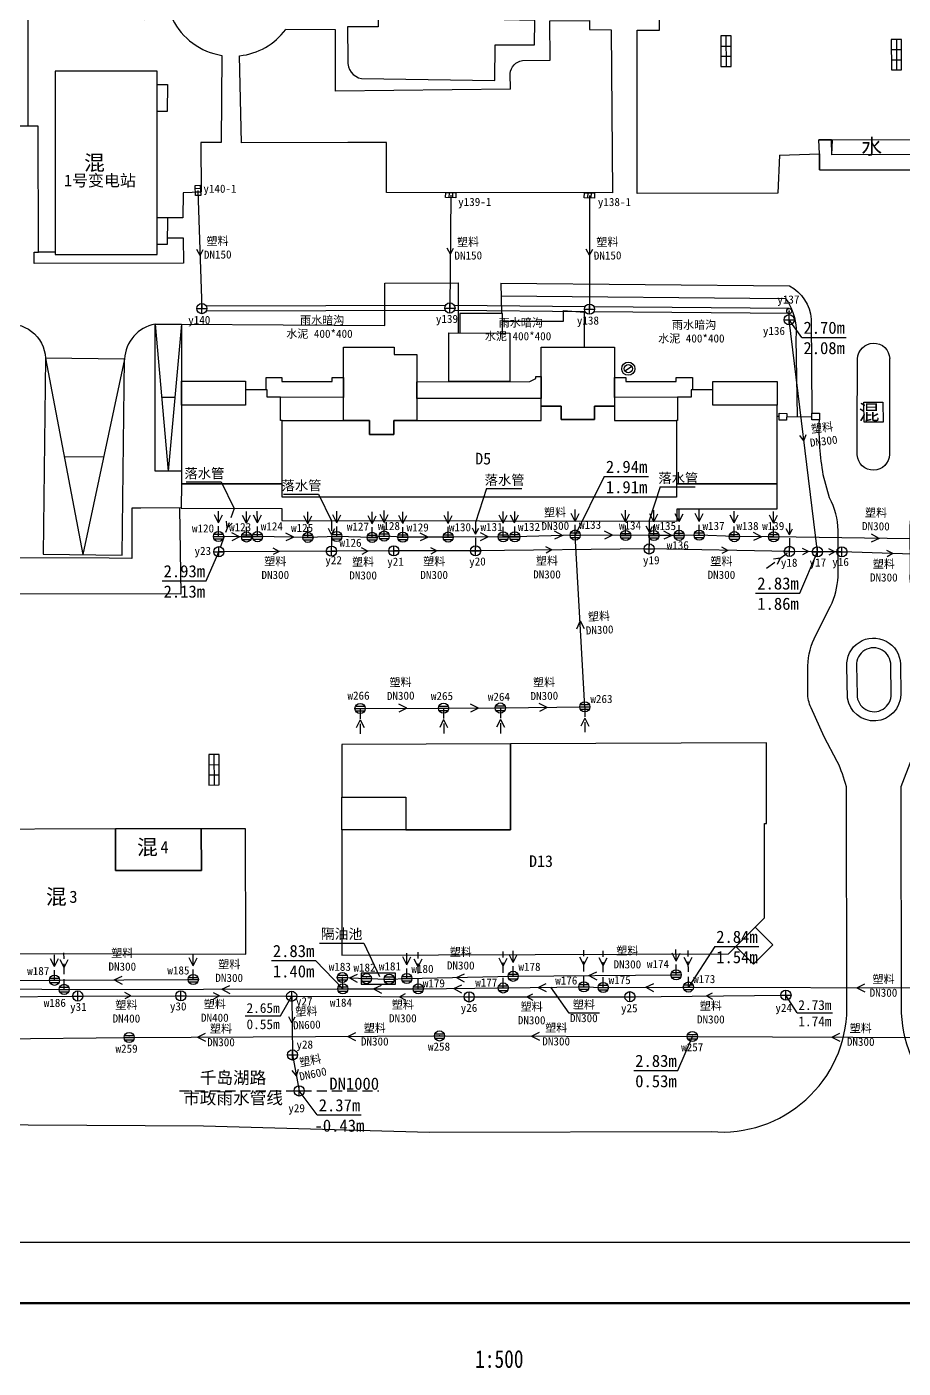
# Model space of a CAD drawing. Extents: x 32091 to 32397, y 71199 to 71502.
# Drawn here: x 32199.2 to 32285.4, y 71199.3 to 71331.3 of the extents above; entities that cross this region are included whole.
import ezdxf
from ezdxf.enums import TextEntityAlignment as Align

# ---------------------------------------------------------------- set-up
doc = ezdxf.new("R2010")
doc.units = 0
doc.header["$LTSCALE"] = 0.5
doc.header["$PDSIZE"] = 0.2
doc.linetypes.add('X5', pattern=[3, 2, -1])
doc.layers.get('0').update_dxf_attribs({"linetype": 'CONTINUOUS'})
for name, color, linetype in [('DX', 251, 'CONTINUOUS'), ('TK', 7, 'CONTINUOUS'), ('WS', 1, 'CONTINUOUS'), ('WSZDH', 246, 'CONTINUOUS'), ('WSZJ', 6, 'CONTINUOUS'), ('YS', 5, 'CONTINUOUS'), ('YSZDH', 160, 'CONTINUOUS'), ('YSZJ', 180, 'CONTINUOUS')]:
    doc.layers.add(name, color=color, linetype=linetype)
doc.styles.add('宋体', font='')
doc.styles.get('宋体').set_extended_font_data('SimSun')

# ---------------------------------------------------------------- blocks, each defined once
blk = doc.blocks.new('234011')
at = {"linetype": 'Continuous'}
for p, q in [((-3, 1), (3, 1)), ((-1, 0), (-1, 2)), ((1, 0), (1, 2))]:
    blk.add_line(p, q, dxfattribs=at)
at = {"linetype": 'Continuous', "flags": 128}
blk.add_lwpolyline([(-3, 0), (3, 0), (3, 2), (-3, 2)], close=True, dxfattribs=at)
blk = doc.blocks.new('234021')
for p, q in [((-0.67, -0.44), (0.66, 0.43)), ((0.8, 0), (0.8, 0))]:
    blk.add_line(p, q)
for radius in [1.3, 0.8]:
    blk.add_circle((0, 0), radius)
blk = doc.blocks.new('544211')
for p, q in [((-1, 0), (1, 0)), ((-0.9, 0.43), (0.9, 0.43)), ((-0.88, -0.47), (0.88, -0.47))]:
    blk.add_line(p, q)
blk.add_circle((0, 0), 1)
blk = doc.blocks.new('544101')
for p, q in [((-1, 0), (1, 0)), ((0, -1), (0, 1))]:
    blk.add_line(p, q)
blk.add_circle((0, 0), 1)
blk = doc.blocks.new('544221')
for p, q in [((-1, 0.5), (1, 0.5)), ((-1, -0.5), (-1, 0.5)), ((-0.33, 0.5), (-0.33, -0.5)), ((0.33, 0.5), (0.33, -0.5)), ((1, 0.5), (1, -0.5)), ((1, -0.5), (-1, -0.5))]:
    blk.add_line(p, q)
blk = doc.blocks.new('新块')
at = {"layer": 'WS', "linetype": 'Continuous'}
for q in [(28733.01, 66304.67, 2.88), (28733, 66303.77, 2.88)]:
    blk.add_line((28732.11, 66304.24, 2.88), q, dxfattribs=at)
blk = doc.blocks.new('新块1')
at = {"layer": 'YS', "linetype": 'Continuous'}
for q in [(31357.87, 73630.72), (31358.74, 73630.74)]:
    blk.add_line((31358.33, 73629.91, 2.48), q, dxfattribs=at)

msp = doc.modelspace()

# ---------------------------------------------------------------- linework, layer by layer
at = {"layer": 'DX'}
for p, q in [((32211.81, 71302.09), (32213.11, 71287.61)), ((32214.4, 71302.09), (32213.11, 71287.61)), ((32201.02, 71298.73), (32204.7, 71279.4)), ((32208.81, 71298.64), (32204.7, 71279.4)), ((32213.75, 71294.85), (32212.46, 71294.85)), ((32202.86, 71289.06), (32206.75, 71289.02))]:
    msp.add_line(p, q, dxfattribs=at)
at = {"layer": 'DX', "flags": 128}
for points in [[(32273.26, 71318.7), (32273.08, 71314.96), (32259.24, 71314.95), (32259.23, 71331.01), (32259.23, 71331.01), (32261.43, 71331.01), (32261.48, 71338.76), (32261.48, 71338.76), (32261.5, 71348.7), (32271.05, 71348.71, 0.80016), (32282.05, 71348.7), (32291.55, 71348.7), (32291.6, 71338.93), (32291.67, 71331.24), (32294.88, 71331.09), (32294.88, 71314), (32291.87, 71313.95), (32291.86, 71318.95)], [(32246.77, 71325.2), (32246.75, 71326.75, -0.358616), (32247.95, 71328.01), (32250.67, 71328.06), (32250.64, 71331.93), (32254.54, 71331.96), (32254.55, 71331.08), (32256.69, 71331.03), (32256.69, 71331.03), (32256.81, 71314.99), (32234.59, 71315.03)], [(32195.79, 71309.36), (32196.85, 71309.36), (32196.77, 71302, -0.470955), (32201.02, 71298.73)], [(32245.82, 71306.11), (32274.22, 71305.85, -0.256162), (32276.37, 71302.57)], [(32245.85, 71304.86), (32273.85, 71304.62, -0.182759), (32274.85, 71300.66), (32274.98, 71292.98)], [(32211.81, 71302.09), (32211.81, 71302.09, 0.347486), (32208.81, 71298.64)], [(32284.08, 71298.7), (32284.06, 71291.46), (32284.06, 71289.26, -0.97231), (32280.9, 71289.22), (32280.9, 71291.43), (32280.93, 71298.66, -0.97231), (32284.09, 71298.7)], [(32141.73, 71225.12), (32144.33, 71224.08), (32147.42, 71223.64), (32159.08, 71223.52), (32216.58, 71223.19), (32238.81, 71222.58), (32266.53, 71222.63), (32266.53, 71222.63, 0.435911), (32279.88, 71234.71), (32279.83, 71256.55, 0.047267), (32278.93, 71259.04), (32277.64, 71261.48), (32276.35, 71264.34, -0.105031), (32276.02, 71265.81), (32276.04, 71268.46, -0.120783), (32276.83, 71271.47), (32278.26, 71274.32, 0.100707), (32279.01, 71277.22), (32279.02, 71281.78, 0.118294), (32278.17, 71284.98), (32277.55, 71287.26, -0.050529), (32277.17, 71292.65)], [(32297.98, 71222.53, -0.41271), (32285.26, 71234.27), (32285.22, 71256.57), (32286.27, 71259.3), (32288.4, 71263.39, 0.130421), (32289.06, 71266.12), (32289.06, 71268.39, 0.074858), (32288.78, 71269.92), (32286.48, 71275.47, -0.133159), (32286.12, 71277.59), (32286.11, 71282.19, -0.097585), (32286.72, 71285.07), (32287.47, 71287.37, 0.08604), (32287.77, 71289.28), (32287.72, 71292.22)], [(32279.94, 71265.29), (32279.87, 71268.39, -1.019064), (32285.14, 71268.62), (32285.17, 71265.62, -0.923977), (32279.94, 71265.29, 1.989773)], [(32280.87, 71265.62, 1.017435), (32284.23, 71265.69), (32284.2, 71268.5, 1.027704), (32280.81, 71268.48), (32280.87, 71265.62, -1.834218)]]:
    msp.add_lwpolyline(points, format="xyb", dxfattribs=at)
msp.add_lwpolyline([(32245.23, 71326.07), (32245.27, 71329.57), (32249.14, 71329.58), (32249.18, 71331.96), (32246.16, 71332.01), (32246.22, 71337.98), (32249.15, 71338.02), (32249.19, 71340.33), (32245.27, 71340.39), (32245.3, 71343.67), (32232.65, 71343.7, 0.361981), (32230.77, 71342.14), (32230.74, 71338.59), (32233.77, 71338.53), (32233.76, 71331.35), (32230.75, 71331.34), (32230.78, 71328.03, 0.376095), (32232.12, 71326.24)], format="xyb", close=True, dxfattribs=at)
for points in [[(32201.97, 71309.16), (32200.35, 71309.16), (32200.32, 71321.56), (32199.32, 71321.56), (32199.34, 71336.9)], [(32246.77, 71325.2), (32229.57, 71325.01), (32229.57, 71331.04), (32224.66, 71331.07)], [(32234.59, 71315.03), (32234.57, 71319.97), (32230.76, 71319.95), (32220.3, 71319.91), (32220.3, 71319.91), (32220.12, 71328.49)], [(32212.01, 71325.65), (32213.02, 71325.65), (32213, 71323.02), (32212.01, 71323.02)], [(32199.32, 71321.56), (32198.33, 71321.56)], [(32287.92, 71320.24), (32286.72, 71320.25), (32286.76, 71318.78), (32278.39, 71318.74), (32278.37, 71320.22), (32277.13, 71320.23)], [(32277.18, 71317.26), (32277.19, 71318.84), (32277.13, 71320.23), (32278.37, 71320.22), (32287.92, 71320.24), (32287.92, 71318.92), (32291.86, 71318.95)], [(32286.76, 71318.78), (32278.39, 71318.74), (32278.46, 71320.22)], [(32273.26, 71318.7), (32277.19, 71318.84), (32277.18, 71317.26), (32287.97, 71317.22), (32287.92, 71318.92), (32291.86, 71318.95)], [(32287.97, 71317.22), (32277.18, 71317.26)], [(32213.01, 71310.59), (32214.58, 71310.58), (32214.6, 71308.07), (32199.91, 71308.04), (32199.91, 71309.16), (32200.35, 71309.16)], [(32214.39, 71284), (32210.41, 71283.97), (32209.54, 71283.97), (32209.54, 71282.71), (32209.53, 71280.05), (32209.53, 71279.03), (32207.29, 71279.04), (32187.79, 71279.1), (32187.4, 71279.1), (32187.4, 71281.5), (32187.46, 71308.54)], [(32214.4, 71302.09), (32234.41, 71301.96), (32234.43, 71306.13)], [(32234.43, 71306.13), (32241.62, 71306.16), (32241.62, 71301.23)], [(32245.82, 71306.11), (32245.89, 71303.14)], [(32246, 71301.18), (32246, 71303.14), (32241.79, 71303.14), (32241.79, 71301.23)], [(32246, 71302.37), (32251.99, 71302.37), (32251.98, 71303.41), (32254.02, 71303.26), (32254.02, 71299.81)], [(32276.37, 71302.57), (32276.44, 71293.33)], [(32222.73, 71295.61), (32222.73, 71296.83), (32224.27, 71296.83), (32224.27, 71296.43), (32229.23, 71296.43), (32229.23, 71296.83), (32230.35, 71296.83), (32230.35, 71294.87), (32224.15, 71294.91)], [(32237.55, 71296.41), (32248.69, 71296.43), (32249.28, 71296.72), (32249.28, 71296.93), (32249.8, 71296.93), (32249.8, 71294.78), (32237.55, 71294.78), (32237.55, 71296.41)], [(32214.23, 71283.99), (32214.33, 71275.52), (32187.35, 71275.53), (32187.4, 71278.85), (32187.4, 71279.1)]]:
    msp.add_lwpolyline(points, dxfattribs=at)
at = {"layer": 'DX', "elevation": -8.72, "flags": 128}
msp.add_lwpolyline([(32210.75, 71333.12), (32210.76, 71332.07), (32213.52, 71332.09, 0.242466), (32218.38, 71328.53), (32218.32, 71319.94), (32218.32, 71319.94), (32216.32, 71319.96), (32216.34, 71315.07), (32214.58, 71315), (32214.54, 71312.54), (32213.02, 71312.55)], format="xyb", dxfattribs=at)
at = {"layer": 'DX'}
msp.add_lwpolyline([(32212.01, 71326.99), (32201.97, 71326.99), (32201.97, 71308.95), (32212.01, 71308.95)], close=True, dxfattribs=at)
at = {"layer": 'DX', "flags": 128}
for points, elevation in [([(32212.01, 71312.56), (32213.02, 71312.56), (32213, 71309.93), (32212.01, 71309.93)], 1), ([(32273.2, 71292.98), (32273, 71292.98)], 3.17), ([(32273.94, 71292.97), (32276.44, 71293)], 3.17), ([(32268.94, 71240.84), (32270.69, 71239.09), (32272.59, 71241), (32270.84, 71242.74)], 5.97)]:
    msp.add_lwpolyline(points, dxfattribs=dict(at, elevation=elevation))
for points in [[(32214.4, 71287.61), (32211.81, 71287.61), (32211.81, 71302.09), (32214.4, 71302.09)], [(32230.35, 71292.61), (32230.35, 71299.81), (32235.33, 71299.81), (32235.33, 71299.11), (32237.55, 71299.11), (32237.55, 71292.61), (32235.3, 71292.61), (32235.3, 71291.21), (32232.9, 71291.21), (32232.9, 71292.61)], [(32249.8, 71294.01), (32249.8, 71299.81), (32257, 71299.81), (32257, 71294.01), (32255.05, 71294.01), (32255.05, 71292.71), (32251.75, 71292.71), (32251.75, 71294.01), (32249.8, 71294.01)], [(32200.8, 71279.44), (32208.59, 71279.36), (32208.81, 71298.64), (32201.02, 71298.73)], [(32257, 71296.83), (32258.12, 71296.83), (32258.12, 71296.43), (32263.08, 71296.43), (32263.08, 71296.83), (32264.67, 71296.83), (32264.67, 71295.61), (32264.55, 71295.61), (32264.55, 71294.91), (32257, 71294.87)], [(32266.7, 71295.61), (32266.7, 71296.44), (32273, 71296.44), (32273, 71294.11), (32266.7, 71294.11)], [(32214.4, 71294.11), (32214.4, 71286.36), (32224.3, 71286.36), (32224.3, 71292.61), (32224.15, 71292.61), (32224.15, 71294.91), (32222.85, 71294.91), (32222.85, 71295.61), (32220.7, 71295.61), (32220.7, 71294.11)], [(32263.1, 71286.36), (32273, 71286.36), (32273, 71294.11), (32266.7, 71294.11), (32266.7, 71295.61), (32264.55, 71295.61), (32264.55, 71294.91), (32263.2, 71294.91), (32263.2, 71292.61), (32263.1, 71292.61), (32263.1, 71286.36)], [(32281.54, 71294.39), (32283.4, 71294.41), (32283.44, 71292.44), (32281.57, 71292.43)], [(32224.3, 71292.61), (32232.9, 71292.61), (32232.9, 71291.21), (32235.3, 71291.21), (32235.3, 71292.61), (32249.8, 71292.61), (32249.8, 71294.01), (32251.75, 71294.01), (32251.75, 71292.71), (32255.05, 71292.71), (32255.05, 71294.01), (32257, 71294.01), (32257, 71292.61), (32263.1, 71292.61), (32263.1, 71285.06), (32224.3, 71285.06)], [(32214.4, 71286.36), (32214.39, 71283.96), (32224.27, 71283.93), (32224.27, 71282.75), (32263.17, 71282.7), (32263.17, 71283.92), (32273, 71283.92), (32273, 71286.36), (32263.1, 71286.36), (32263.1, 71285.06), (32224.3, 71285.06), (32224.3, 71286.36), (32214.4, 71286.36)], [(32230.2, 71252.33), (32230.2, 71239.98), (32230.2, 71239.98), (32230.2, 71239.98), (32230.2, 71239.98), (32230.2, 71239.98), (32268.24, 71240.13), (32271.78, 71243.67), (32271.78, 71252.93), (32271.95, 71252.93), (32271.95, 71260.87), (32271.95, 71260.87), (32271.95, 71260.87), (32246.78, 71260.8), (32246.78, 71252.33)], [(32230.2, 71260.73), (32230.2, 71255.53), (32236.48, 71255.53), (32236.48, 71252.33), (32246.78, 71252.33), (32246.78, 71260.8)], [(32230.2, 71255.53), (32236.48, 71255.53), (32236.48, 71252.33), (32230.2, 71252.33)], [(32191.98, 71252.34), (32191.96, 71248.13), (32183.7, 71248.17), (32183.68, 71241.62), (32195.57, 71241.65), (32195.57, 71240.15), (32220.75, 71240.08), (32220.75, 71240.08), (32220.75, 71240.08), (32220.75, 71240.08), (32220.75, 71240.08), (32220.71, 71252.43), (32216.36, 71252.41), (32216.38, 71248.33), (32207.93, 71248.31), (32207.91, 71252.41)]]:
    msp.add_lwpolyline(points, close=True, dxfattribs=at)
for points, elevation in [([(32240.72, 71296.43), (32240.72, 71301.24), (32246.72, 71301.18), (32246.72, 71296.43)], 5.2), ([(32214.4, 71296.47), (32220.7, 71296.47), (32220.7, 71294.11), (32214.4, 71294.11)], 4.85), ([(32273.21, 71293.32), (32273.95, 71293.3), (32273.94, 71292.63), (32273.2, 71292.64)], 3.17), ([(32276.44, 71293.33), (32277.18, 71293.32), (32277.17, 71292.65), (32276.43, 71292.66)], 2.59), ([(32207.91, 71252.41), (32207.93, 71248.31), (32216.38, 71248.33), (32216.36, 71252.41)], 3.43)]:
    msp.add_lwpolyline(points, close=True, dxfattribs=dict(at, elevation=elevation))
at = {"layer": 'DX'}
msp.add_arc((32219.41, 71335.03, 2.98), 6.58, 276.2596, 322.9511, dxfattribs=at)
at = {"layer": 'TK', "linetype": 'Continuous', "const_width": 0.25, "flags": 128}
msp.add_lwpolyline([(32094.18, 71205.74), (32397.18, 71205.74), (32397.18, 71489.74), (32094.18, 71489.74)], close=True, dxfattribs=at)
at = {"layer": 'TK', "linetype": 'Continuous', "flags": 128}
msp.add_lwpolyline([(32100.18, 71211.74), (32391.18, 71211.74), (32391.18, 71483.74), (32100.18, 71483.74)], close=True, dxfattribs=at)
at = {"layer": 'WS', "linetype": 'X5'}
for p, q in [((32218.06, 71281.19, 2.95), (32218.05, 71283.92, 2.94)), ((32220.8, 71281.14, 2.95), (32220.8, 71283.87, 2.95)), ((32221.88, 71281.17, 2.95), (32221.87, 71283.9, 2.95)), ((32226.85, 71281.1, 2.96), (32226.85, 71283.84, 2.96)), ((32229.7, 71281.18, 2.96), (32229.7, 71283.92, 2.96)), ((32233.17, 71281.1, 2.96), (32233.16, 71283.84, 2.96)), ((32234.35, 71281.23, 2.96), (32234.35, 71283.96, 2.96)), ((32236.19, 71281.12, 2.96), (32236.18, 71283.86, 2.96)), ((32240.64, 71281.13, 2.96), (32240.64, 71283.87, 2.96)), ((32246.07, 71281.15, 2.95), (32246.06, 71283.89, 2.95)), ((32247.2, 71281.16, 2.95), (32247.19, 71283.9, 2.94)), ((32253.14, 71281.33, 2.94), (32253.13, 71284.06, 2.94)), ((32258.11, 71281.28, 2.96), (32258.11, 71284.02, 2.96)), ((32260.89, 71281.28, 2.94), (32260.88, 71284.01, 2.93)), ((32263.38, 71281.3, 2.94), (32263.37, 71284.03, 2.94)), ((32265.35, 71281.32, 2.95), (32265.34, 71284.05, 2.95)), ((32268.8, 71281.17, 2.94), (32268.8, 71283.91, 2.93)), ((32272.67, 71281.16, 2.93), (32272.66, 71283.9, 2.92)), ((32231.98, 71264.26, 2.91), (32231.98, 71261.53, 2.9)), ((32240.2, 71264.29, 2.91), (32240.21, 71261.56, 2.9)), ((32245.78, 71264.31, 2.91), (32245.79, 71261.57, 2.9)), ((32254.1, 71264.43, 2.9), (32254.1, 71261.7, 2.9)), ((32201.91, 71237.52, 2.86), (32201.9, 71240.25, 2.86)), ((32202.86, 71236.62, 2.83), (32202.85, 71240.21, 2.82)), ((32215.57, 71237.59, 2.84), (32215.57, 71240.33, 2.84)), ((32236.58, 71237.69, 2.85), (32236.57, 71240.42, 2.85)), ((32237.71, 71236.67, 2.83), (32237.7, 71240.27, 2.82)), ((32246.07, 71236.76, 2.84), (32246.06, 71240.36, 2.83)), ((32247.05, 71237.91, 2.87), (32247.04, 71240.65, 2.87)), ((32253.99, 71236.88, 2.84), (32253.99, 71240.48, 2.83)), ((32255.91, 71236.81, 2.83), (32255.9, 71240.41, 2.82)), ((32263.07, 71238.06, 2.86), (32263.06, 71240.79, 2.85)), ((32264.28, 71236.85, 2.84), (32264.27, 71240.45, 2.83))]:
    msp.add_line(p, q, dxfattribs=at)
at = {"layer": 'WS', "linetype": 'Continuous'}
for p, q in [((32220.8, 71281.14, 2.95), (32218.06, 71281.19, 2.95)), ((32221.88, 71281.17, 2.95), (32220.8, 71281.14, 2.95)), ((32226.85, 71281.1, 2.96), (32221.88, 71281.17, 2.95)), ((32229.7, 71281.18, 2.96), (32226.85, 71281.1, 2.96)), ((32233.17, 71281.1, 2.96), (32229.7, 71281.18, 2.96)), ((32234.35, 71281.23, 2.96), (32233.17, 71281.1, 2.96)), ((32236.19, 71281.12, 2.96), (32234.35, 71281.23, 2.96)), ((32240.64, 71281.13, 2.96), (32236.19, 71281.12, 2.96)), ((32246.07, 71281.15, 2.95), (32240.64, 71281.13, 2.96)), ((32247.2, 71281.16, 2.95), (32246.07, 71281.15, 2.95)), ((32253.14, 71281.33, 2.94), (32247.2, 71281.16, 2.95)), ((32260.89, 71281.28, 2.94), (32253.14, 71281.33, 2.94)), ((32254.1, 71264.43, 2.9), (32253.14, 71281.33, 2.94)), ((32263.38, 71281.3, 2.94), (32260.89, 71281.28, 2.94)), ((32265.35, 71281.32, 2.95), (32263.38, 71281.3, 2.94)), ((32268.8, 71281.17, 2.94), (32265.35, 71281.32, 2.95)), ((32272.67, 71281.16, 2.93), (32268.8, 71281.17, 2.94)), ((32295.75, 71280.79, 2.76), (32272.67, 71281.16, 2.93)), ((32231.98, 71264.26, 2.91), (32240.2, 71264.29, 2.91)), ((32240.2, 71264.29, 2.91), (32245.78, 71264.31, 2.91)), ((32245.78, 71264.31, 2.91), (32254.1, 71264.43, 2.9)), ((32201.91, 71237.52, 2.86), (32215.57, 71237.59, 2.84)), ((32230.28, 71236.67, 2.83), (32230.24, 71237.79, 2.85)), ((32230.24, 71237.79, 2.85), (32232.6, 71237.68, 2.85)), ((32232.6, 71237.68, 2.85), (32234.84, 71237.63, 2.84)), ((32234.84, 71237.63, 2.84), (32236.58, 71237.69, 2.85)), ((32236.58, 71237.69, 2.85), (32247.05, 71237.91, 2.87)), ((32247.05, 71237.91, 2.87), (32263.07, 71238.06, 2.86)), ((32187.22, 71237.46, 2.86), (32201.91, 71237.52, 2.86)), ((32193.14, 71236.76, 2.85), (32202.86, 71236.62, 2.83)), ((32202.86, 71236.62, 2.83), (32230.28, 71236.67, 2.83)), ((32230.28, 71236.67, 2.83), (32237.71, 71236.67, 2.83)), ((32237.71, 71236.67, 2.83), (32246.07, 71236.76, 2.84)), ((32246.07, 71236.76, 2.84), (32253.99, 71236.88, 2.84)), ((32253.99, 71236.88, 2.84), (32255.91, 71236.81, 2.83)), ((32255.91, 71236.81, 2.83), (32264.28, 71236.85, 2.84)), ((32264.28, 71236.85, 2.84), (32297.45, 71236.73, 2.85)), ((32180.29, 71231.62, 2.85), (32209.26, 71231.88, 2.83)), ((32209.26, 71231.88, 2.83), (32239.79, 71232.04, 2.82)), ((32239.79, 71232.04, 2.82), (32264.67, 71231.98, 2.83)), ((32264.67, 71231.98, 2.83), (32293.46, 71231.85, 2.84))]:
    msp.add_line(p, q, dxfattribs=at)
at = {"layer": 'WSZDH', "linetype": 'Continuous'}
for p in [(32218.06, 71281.19), (32220.8, 71281.14), (32221.88, 71281.17), (32226.85, 71281.1), (32229.7, 71281.18), (32233.17, 71281.1), (32234.35, 71281.23), (32236.19, 71281.12), (32240.64, 71281.13), (32246.07, 71281.15), (32247.2, 71281.16), (32253.14, 71281.33), (32258.11, 71281.28), (32260.89, 71281.28), (32263.38, 71281.3), (32265.35, 71281.32), (32268.8, 71281.17), (32272.67, 71281.16), (32215.57, 71237.59), (32230.24, 71237.79), (32232.6, 71237.68), (32234.84, 71237.63), (32236.58, 71237.69), (32247.05, 71237.91), (32263.07, 71238.06), (32201.91, 71237.52), (32202.86, 71236.62), (32230.28, 71236.67), (32237.71, 71236.67), (32246.07, 71236.76), (32253.99, 71236.88), (32255.91, 71236.81), (32264.28, 71236.85), (32209.26, 71231.88), (32239.79, 71232.04), (32264.67, 71231.98)]:
    msp.add_point(p, dxfattribs=at)
at = {"layer": 'WSZJ', "linetype": 'Continuous'}
for p, q in [((32256.01, 71287.1), (32253.14, 71281.33, 2.94)), ((32256.01, 71287.1), (32260.35, 71287.1)), ((32228, 71241.16), (32232.36, 71241.16)), ((32232.36, 71241.16), (32233.9, 71237.9)), ((32266.87, 71240.85), (32264.28, 71236.85, 2.84)), ((32266.87, 71240.85), (32271.21, 71240.85)), ((32223.25, 71239.45, -2.84), (32227.59, 71239.45, -2.84)), ((32227.59, 71239.45, -2.84), (32230.28, 71236.67, 2.83)), ((32252.54, 71234.29, 0.03), (32250.76, 71236.83, 2.84)), ((32255.52, 71234.29, 0.03), (32252.54, 71234.29, 0.03)), ((32263.24, 71228.64), (32264.67, 71231.98, 2.83)), ((32258.9, 71228.64), (32263.24, 71228.64))]:
    msp.add_line(p, q, dxfattribs=at)
at = {"layer": 'WSZJ', "linetype": 'Continuous', "flags": 128}
msp.add_lwpolyline([(32232.08, 71238.21), (32232.08, 71237.14), (32235.48, 71237.14), (32235.48, 71238.21)], close=True, dxfattribs=at)
at = {"layer": 'YS', "linetype": 'Continuous'}
for p, q in [((32240.39, 71303.91, 2.61), (32216.85, 71303.85, 0.05)), ((32254.12, 71303.8, 2.96), (32241.26, 71303.91, 2.67)), ((32274.21, 71303.62), (32255, 71303.78, 2.9)), ((32240.39, 71303.41, 2.61), (32216.84, 71303.35, 0.05)), ((32254.12, 71303.3, 2.96), (32241.25, 71303.41, 2.67)), ((32274.21, 71303.12), (32254.98, 71303.28, 2.9)), ((32276.97, 71279.67, 2.83), (32274.2, 71302.52)), ((32243.35, 71279.78, 2.94), (32235.3, 71279.77, 2.94)), ((32260.43, 71279.96, 2.92), (32243.35, 71279.78, 2.94)), ((32274.22, 71279.72, 2.87), (32260.43, 71279.96, 2.92)), ((32229.16, 71279.74, 2.94), (32218.08, 71279.69, 2.92)), ((32235.3, 71279.77, 2.94), (32229.16, 71279.74, 2.94)), ((32276.97, 71279.67, 2.83), (32274.22, 71279.72, 2.87)), ((32279.39, 71279.68, 2.69), (32276.97, 71279.67, 2.83)), ((32288.59, 71279.36, 2.82), (32279.39, 71279.68, 2.69)), ((32191.73, 71235.84, 2.83), (32204.2, 71235.97, 2.82)), ((32204.2, 71235.97, 2.82), (32214.35, 71235.98, 2.82)), ((32214.35, 71235.98, 2.82), (32225.25, 71235.94, 2.82)), ((32225.25, 71235.94, 2.82), (32225.33, 71230.17, 2.67)), ((32225.25, 71235.94, 2.82), (32242.71, 71235.88, 2.82)), ((32242.71, 71235.88, 2.82), (32258.53, 71235.9, 2.82)), ((32258.53, 71235.9, 2.82), (32273.88, 71236.05, 2.73)), ((32225.33, 71230.17, 2.67), (32225.99, 71226.63, 2.42))]:
    msp.add_line(p, q, dxfattribs=at)
at = {"layer": 'YS', "linetype": 'X5'}
for p, q in [((32219.59, 71283.95, 2.78), (32218.08, 71279.69, 2.92)), ((32229.16, 71282.74, 2.85), (32229.16, 71279.74, 2.94)), ((32243.35, 71282.57, 2.85), (32243.35, 71279.78, 2.94)), ((32260.43, 71282.75, 2.84), (32260.43, 71279.96, 2.92)), ((32274.22, 71282.51, 2.79), (32274.22, 71279.72, 2.87)), ((32271.98, 71278.06, 2.79), (32274.22, 71279.72, 2.87)), ((32214.21, 71226.63, 2.42), (32233.83, 71226.63, 2.42))]:
    msp.add_line(p, q, dxfattribs=at)
at = {"layer": 'YS', "linetype": 'Continuous', "flags": 128}
for points, elevation in [([(32216.03, 71315.24), (32216.41, 71303.61)], 2.65), ([(32240.9, 71314.77), (32240.82, 71303.67)], 2.66), ([(32254.54, 71314.75), (32254.56, 71303.55)], 2.66)]:
    msp.add_lwpolyline(points, dxfattribs=dict(at, elevation=elevation))
msp.add_lwpolyline([(32274.2, 71302.52), (32274.21, 71303.37)], dxfattribs=at)
at = {"layer": 'YS', "linetype": 'Continuous'}
msp.add_circle((32274.21, 71303.37), 0.25, dxfattribs=at)
at = {"layer": 'YSZDH', "linetype": 'Continuous'}
for p in [(32216.41, 71303.61), (32240.82, 71303.67), (32254.56, 71303.55), (32274.2, 71302.51), (32274.21, 71303.37), (32243.35, 71279.78), (32260.43, 71279.96), (32218.08, 71279.69), (32229.16, 71279.74), (32235.3, 71279.76), (32274.22, 71279.72), (32276.97, 71279.67), (32279.39, 71279.68), (32204.2, 71235.97), (32214.35, 71235.98), (32225.25, 71235.94), (32242.71, 71235.88), (32258.53, 71235.9), (32273.88, 71236.05), (32225.33, 71230.17), (32225.99, 71226.63)]:
    msp.add_point(p, dxfattribs=at)
at = {"layer": 'YSZJ', "linetype": 'Continuous'}
for p, q in [((32275.45, 71300.77), (32274.2, 71302.52, 2.97)), ((32275.45, 71300.77), (32279.79, 71300.77)), ((32214.86, 71286.55, -2.88), (32218.33, 71286.55, -2.88)), ((32218.33, 71286.55, -2.88), (32219.59, 71283.95, 2.78)), ((32224.43, 71285.35, -2.81), (32227.9, 71285.35, -2.81)), ((32227.9, 71285.35, -2.81), (32229.16, 71282.74, 2.85)), ((32244.41, 71285.9, 0.04), (32243.35, 71282.57, 2.85)), ((32244.41, 71285.9, 0.04), (32247.88, 71285.9, 0.04)), ((32261.49, 71286.08, 0.03), (32260.43, 71282.75, 2.84)), ((32261.49, 71286.08, 0.03), (32264.96, 71286.08, 0.03)), ((32216.84, 71276.82, 0.09), (32218.08, 71279.69, 2.92)), ((32275.24, 71275.62), (32276.97, 71279.67, 2.83)), ((32212.5, 71276.82, 0.09), (32216.84, 71276.82, 0.09)), ((32270.9, 71275.62), (32275.24, 71275.62)), ((32224.16, 71234.03), (32225.25, 71235.94, 2.82)), ((32274.98, 71234.31), (32273.88, 71236.05, 2.73)), ((32220.69, 71234.03), (32224.16, 71234.03)), ((32274.98, 71234.31), (32278.45, 71234.31)), ((32227.76, 71224.27), (32225.99, 71226.63, 2.42)), ((32227.76, 71224.27), (32232.1, 71224.27))]:
    msp.add_line(p, q, dxfattribs=at)

# ---------------------------------------------------------------- block references
at = {"layer": 'DX', "xscale": 0.5000000000030682, "yscale": 0.5, "zscale": 0.5, "rotation": 270.2225738886344}
for p in [(32267.48, 71328.94), (32284.25, 71328.6), (32217.11, 71258.23)]:
    msp.add_blockref('234011', p, dxfattribs=at)
at = {"layer": 'DX', "xscale": 0.5, "yscale": 0.5}
msp.add_blockref('234021', (32258.37, 71297.7), dxfattribs=at)
at = {"layer": 'WS', "linetype": 'Continuous', "zscale": 0.8721453023868264}
for p, xscale, yscale, rotation in [((90585.3, 47509.63, 0.44), 0.8721453022771622, 0.872145302339348, 91.26788409551862), ((90588.04, 47509.58, 0.44), 0.8721453022771622, 0.872145302339348, 91.26788409551862), ((90589.12, 47509.61, 0.44), 0.8721453022771622, 0.872145302339348, 91.26788409551862), ((90594.09, 47509.54, 0.46), 0.8721453022771622, 0.872145302339348, 91.26788409551862), ((90596.94, 47509.62, 0.45), 0.8721453022771622, 0.872145302339348, 91.26788409551862), ((90600.41, 47509.54, 0.45), 0.8721453022771622, 0.872145302339348, 91.26788409551862), ((90601.59, 47509.67, 0.45), 0.8721453022771622, 0.872145302339348, 91.26788409551862), ((90603.42, 47509.56, 0.45), 0.8721453022771622, 0.872145302339348, 91.26788409551862), ((90607.88, 47509.57, 0.45), 0.8721453022771622, 0.872145302339348, 91.26788409551862), ((90613.31, 47509.59, 0.45), 0.8721453022771622, 0.872145302339348, 91.26788409551862), ((90614.43, 47509.61, 0.44), 0.8721453022771622, 0.872145302339348, 91.26788409551862), ((90620.38, 47509.77, 0.44), 0.8721453022771622, 0.872145302339348, 91.26788409551862), ((90625.35, 47509.73, 0.45), 0.8721453022771622, 0.872145302339348, 91.26788409551862), ((90628.13, 47509.72, 0.43), 0.8721453022771622, 0.872145302339348, 91.26788409551862), ((90630.62, 47509.74, 0.43), 0.8721453022771622, 0.872145302339348, 91.26788409551862), ((90632.59, 47509.76, 0.44), 0.8721453022771622, 0.872145302339348, 91.26788409551862), ((90636.04, 47509.61, 0.43), 0.8721453022771622, 0.872145302339348, 91.26788409551862), ((90639.91, 47509.6, 0.42), 0.8721453022771622, 0.872145302339348, 91.26788409551862), ((56992.38, 129231.31, 0.44), 0.8721453022504517, 0.8721453023326687, 180.2833938921631), ((56997.7, 129231.29, 0.45), 0.8721453022504517, 0.8721453023326687, 180.2833938921631), ((57010.92, 129231.29, 0.45), 0.8721453022504517, 0.8721453023326687, 180.2833938921631), ((57016.84, 129231.31, 0.45), 0.8721453022504517, 0.8721453023326687, 180.2833938921631), ((57024.14, 129231.46, 0.44), 0.8721453022504517, 0.8721453023326687, 180.2833938921631), ((57420.96, 129062.37, 0.43), 0.8721453022506456, 0.8721453023328103, 179.8953525227897), ((57976.24, 128819.95, 0.43), 0.8721453022504989, 0.8721453023327497, 179.3493891824976), ((56634.18, 129404.7, 0.42), 0.8721453022504813, 0.8721453023328704, 180.6877114380537), ((59077.09, 128324.53, 0.34), 0.8721453022505787, 0.8721453023327741, 178.2688783490976), ((-27002.01, 92735.79, 0.42), 0.8721453022544055, 0.8721453023350901, 273.5180562664619), ((56041.94, 129618.3, 0.4), 0.8721453022529664, 0.8721453023346223, 181.236027380461), ((56048.98, 129618.32, 0.4), 0.8721453022529664, 0.8721453023346223, 181.236027380461), ((56055.75, 129618.39, 0.4), 0.8721453022529664, 0.8721453023346223, 181.236027380461), ((-26135.26, 95036.06, 0.4), 0.8721453022898921, 0.8721453023317736, 271.2678840955002), ((-26127.04, 95036.08, 0.4), 0.8721453022898921, 0.8721453023317736, 271.2678840955002), ((-26121.46, 95036.1, 0.4), 0.8721453022898921, 0.8721453023317736, 271.2678840955002), ((-26113.14, 95036.22, 0.4), 0.8721453022898921, 0.8721453023317736, 271.2678840955002), ((90630.31, 47466.5, 0.35), 0.8721453022771622, 0.872145302339348, 91.26788409551862), ((90569.15, 47465.96, 0.35), 0.8721453022771622, 0.872145302339348, 91.26788409551862), ((90570.1, 47465.86, 0.32), 0.8721453022771622, 0.872145302339348, 91.26788409551862), ((90582.81, 47466.03, 0.34), 0.8721453022771622, 0.872145302339348, 91.26788409551862), ((90603.81, 47466.13, 0.34), 0.8721453022771622, 0.872145302339348, 91.26788409551862), ((90604.94, 47465.92, 0.32), 0.8721453022771622, 0.872145302339348, 91.26788409551862), ((90613.31, 47466, 0.33), 0.8721453022771622, 0.872145302339348, 91.26788409551862), ((90614.29, 47466.36, 0.36), 0.8721453022771622, 0.872145302339348, 91.26788409551862), ((90621.23, 47466.12, 0.33), 0.8721453022771622, 0.872145302339348, 91.26788409551862), ((90623.14, 47466.05, 0.32), 0.8721453022771622, 0.872145302339348, 91.26788409551862), ((90631.51, 47466.09, 0.33), 0.8721453022771622, 0.872145302339348, 91.26788409551862), ((6430.61, 13727.35, 0.34), 0.8721453022634178, 0.8721453023214842, 359.2860471875907), ((6453.75, 13727.56, 0.34), 0.8721453022634178, 0.8721453023214842, 359.2860471875907), ((6464.27, 13727.6, 0.35), 0.8721453022634178, 0.8721453023214842, 359.2860471875907), ((6477.31, 13727.78, 0.36), 0.8721453022634178, 0.8721453023214842, 359.2860471875907), ((6441.21, 13726.45, 0.32), 0.8721453022634178, 0.8721453023214842, 359.2860471875907), ((6456.12, 13726.47, 0.32), 0.8721453022634178, 0.8721453023214842, 359.2860471875907), ((6464.02, 13726.51, 0.33), 0.8721453022634178, 0.8721453023214842, 359.2860471875907), ((6472.32, 13726.62, 0.33), 0.8721453022634178, 0.8721453023214842, 359.2860471875907), ((6482.91, 13726.64, 0.33), 0.8721453022634178, 0.8721453023214842, 359.2860471875907), ((6503.68, 13726.59, 0.34), 0.8721453022634178, 0.8721453023214842, 359.2860471875907), ((7204.83, 13384.47, 0.32), 0.8721453022616519, 0.8721453023301029, 0.0469628134394475), ((7219.6, 13384.54, 0.31), 0.8721453022616519, 0.8721453023301029, 0.0469628134394475), ((7237.69, 13384.57, 0.31), 0.8721453022616519, 0.8721453023301029, 0.0469628134394475), ((7267.24, 13384.47, 0.33), 0.8721453022616519, 0.8721453023301029, 0.0469628134394475)]:
    msp.add_blockref('新块', p, dxfattribs=dict(at, xscale=xscale, yscale=yscale, rotation=rotation))
at = {"layer": 'WS', "linetype": 'Continuous', "xscale": 0.5, "yscale": 0.5}
for p in [(32218.06, 71281.19, 2.95), (32220.8, 71281.14, 2.95), (32221.88, 71281.17, 2.95), (32226.85, 71281.1, 2.96), (32229.7, 71281.18, 2.96), (32233.17, 71281.1, 2.96), (32234.35, 71281.23, 2.96), (32236.19, 71281.12, 2.96), (32240.64, 71281.13, 2.96), (32246.07, 71281.15, 2.95), (32247.2, 71281.16, 2.95), (32253.14, 71281.33, 2.94), (32258.11, 71281.28, 2.96), (32260.89, 71281.28, 2.94), (32263.38, 71281.3, 2.94), (32265.35, 71281.32, 2.95), (32268.8, 71281.17, 2.94), (32272.67, 71281.16, 2.93), (32231.98, 71264.26, 2.91), (32240.2, 71264.29, 2.91), (32245.78, 71264.31, 2.91), (32254.1, 71264.43, 2.9), (32201.91, 71237.52, 2.86), (32215.57, 71237.59, 2.84), (32230.24, 71237.79, 2.85), (32232.6, 71237.68, 2.85), (32234.84, 71237.63, 2.84), (32236.58, 71237.69, 2.85), (32247.05, 71237.91, 2.87), (32263.07, 71238.06, 2.86), (32202.86, 71236.62, 2.83), (32230.28, 71236.67, 2.83), (32237.71, 71236.67, 2.83), (32246.07, 71236.76, 2.84), (32253.99, 71236.88, 2.84), (32255.91, 71236.81, 2.83), (32264.28, 71236.85, 2.84), (32209.26, 71231.88, 2.83), (32239.79, 71232.04, 2.82), (32264.67, 71231.98, 2.83)]:
    msp.add_blockref('544211', p, dxfattribs=at)
at = {"layer": 'YS', "linetype": 'Continuous'}
for name, p, xscale, yscale, zscale, rotation in [('544221', (32216.03, 71315.24, 2.65), 0.4999999999995026, 0.5, 0.5, 272.2869309955346), ('544221', (32240.9, 71314.77, 2.66), 0.5000000000009013, 0.5000000000009013, 0.5000000000009013, 358.5781597348711), ('544221', (32254.54, 71314.75, 2.66), 0.5000000000009013, 0.5000000000009013, 0.5000000000009013, 358.5781597348711), ('新块1', (8163.26, 18948.02, 0.86), 0.7199999999645951, 0.7199999999887295, 0.7199999999999998, 358.3961003877453), ('新块1', (8187.88, 18948.14, 0.87), 0.7199999999645951, 0.7199999999887295, 0.7199999999999998, 358.3961003877453), ('新块1', (8201.57, 18948.04, 0.87), 0.7199999999645951, 0.7199999999887295, 0.7199999999999998, 358.3961003877453), ('新块1', (15478.33, 16172.07, -0.31), 0.7199999999647317, 0.7199999999885721, 0.7199999999999998, 6.120181058010115), ('新块1', (-8374.44, 30387.29, 1.06), 0.7199999999647175, 0.7199999999798683, 0.7199999999999998, 338.2806406854342), ('新块1', (7668.19, 19156.92, 1.11), 0.719999999964263, 0.7199999999788815, 0.7199999999999998, 357.8389724930485), ('新块1', (7682.37, 19156.96, 1.1), 0.719999999964263, 0.7199999999788815, 0.7199999999999998, 357.8389724930485), ('新块1', (7699.46, 19157.14, 1.09), 0.719999999964263, 0.7199999999788815, 0.7199999999999998, 357.8389724930485), ('新块1', (7713.24, 19156.9, 1.04), 0.719999999964263, 0.7199999999788815, 0.7199999999999998, 357.8389724930485), ('新块1', (84918.06, 47965.8, 1.15), 0.7199999999685532, 0.7199999999845179, 0.7199999999999998, 89.202237544272), ('新块1', (84926.77, 47965.83, 1.16), 0.7199999999685532, 0.7199999999845179, 0.7199999999999998, 89.202237544272), ('新块1', (84933.57, 47965.85, 1.16), 0.7199999999685532, 0.7199999999845179, 0.7199999999999998, 89.202237544272), ('新块1', (84944.9, 47965.94, 1.15), 0.7199999999685532, 0.7199999999845179, 0.7199999999999998, 89.202237544272), ('新块1', (84962.2, 47965.9, 1.11), 0.7199999999685532, 0.7199999999845179, 0.7199999999999998, 89.202237544272), ('新块1', (84970.15, 47965.77, 1.06), 0.7199999999685532, 0.7199999999845179, 0.7199999999999998, 89.202237544272), ('新块1', (84972.73, 47965.76, 0.95), 0.7199999999685532, 0.7199999999845179, 0.7199999999999998, 89.202237544272), ('新块1', (84978.45, 47965.58, 0.98), 0.7199999999685532, 0.7199999999845179, 0.7199999999999998, 89.202237544272), ('新块1', (88756.07, 82676.34, 1.05), 0.7199999999648619, 0.7199999999791196, 0.7199999999999998, 124.4768899483201), ('新块1', (84167.1, 46324.11, 1.03), 0.7199999999678773, 0.7199999999700268, 0.7199999999999998, 87.45265022706013), ('新块1', (84175.82, 46324.1, 1.03), 0.7199999999678773, 0.7199999999700268, 0.7199999999999998, 87.45265022706013), ('新块1', (-19819.74, 95942.52, 1.03), 0.7199999999682184, 0.719999999981121, 0.7199999999999998, 267.6787820056162), ('新块1', (-19807.2, 95942.5, 1.03), 0.7199999999682184, 0.719999999981121, 0.7199999999999998, 267.6787820056162), ('新块1', (-19789.53, 95942.59, 0.99), 0.7199999999682184, 0.719999999981121, 0.7199999999999998, 267.6787820056162), ('新块1', (8626.06, 18666.45, 0.97), 0.7199999999628756, 0.7199999999785848, 0.7199999999999998, 358.891649988114), ('新块1', (18063.92, 15374.35, 0.74), 0.7199999999636707, 0.7199999999785072, 0.7199999999999998, 8.84114383626728)]:
    msp.add_blockref(name, p, dxfattribs=dict(at, xscale=xscale, yscale=yscale, zscale=zscale, rotation=rotation))
at = {"layer": 'YS', "linetype": 'Continuous', "xscale": 0.5, "yscale": 0.5, "zscale": 0.5}
msp.add_blockref('544101', (32216.41, 71303.61), dxfattribs=at)
at = {"layer": 'YS', "linetype": 'Continuous', "xscale": 0.5, "yscale": 0.5}
for p in [(32240.82, 71303.67, 2.97), (32254.56, 71303.55, 2.97), (32274.2, 71302.52, 2.97), (32218.08, 71279.69, 2.92), (32229.16, 71279.74, 2.94), (32235.3, 71279.77, 2.94), (32243.35, 71279.78, 2.94), (32260.43, 71279.96, 2.92), (32274.22, 71279.72, 2.87), (32276.97, 71279.67, 2.83), (32279.39, 71279.68, 2.69), (32204.2, 71235.97, 2.82), (32214.35, 71235.98, 2.82), (32225.25, 71235.94, 2.82), (32242.71, 71235.88, 2.82), (32258.53, 71235.9, 2.82), (32273.88, 71236.05, 2.73), (32225.33, 71230.17, 2.67), (32225.99, 71226.63, 2.42)]:
    msp.add_blockref('544101', p, dxfattribs=at)

# ---------------------------------------------------------------- texts
at = {"layer": 'DX', "style": '宋体'}
for s, height, p in [('水', 1.5, (32282.31, 71319.58, 3.03)), ('1号变电站', 1.15, (32206.39, 71316.25)), ('D5', 1.15, (32244.09, 71288.84)), ('D13', 1.15, (32249.78, 71249.23))]:
    msp.add_text(s, height=height, dxfattribs=at).set_placement(p, align=Align.MIDDLE)
for p in [(32206.87, 71317.97), (32283.08, 71293.41), (32212.08, 71250.62)]:
    msp.add_text('混', height=1.5, dxfattribs=at).set_placement(p, align=Align.MIDDLE_RIGHT)
msp.add_text('4', height=1.2, dxfattribs=at).set_placement((32212.33, 71250.62), align=Align.MIDDLE_LEFT)
msp.add_text('混', height=1.5, rotation=359.718, dxfattribs=at).set_placement((32203.12, 71245.74), align=Align.MIDDLE_RIGHT)
msp.add_text('3', height=1.2, rotation=359.718, dxfattribs=at).set_placement((32203.37, 71245.74), align=Align.MIDDLE_LEFT)
at = {"layer": 'TK', "linetype": 'Continuous', "style": '宋体', "width": 0.8}
msp.add_text('1:500', height=1.75, dxfattribs=at).set_placement((32245.68, 71200.24), align=Align.MIDDLE)
at = {"layer": 'WSZDH', "linetype": 'Continuous', "style": '宋体'}
for s, p in [('w123', (32219.09, 71281.71)), ('w124', (32222.21, 71281.79)), ('w125', (32225.19, 71281.64)), ('w127', (32230.68, 71281.76)), ('w128', (32233.73, 71281.82)), ('w129', (32236.56, 71281.68)), ('w130', (32240.72, 71281.7)), ('w131', (32243.83, 71281.72)), ('w132', (32247.51, 71281.73)), ('w133', (32253.52, 71281.94)), ('w134', (32257.45, 71281.87)), ('w135', (32260.89, 71281.82, 2.94)), ('w137', (32265.67, 71281.83)), ('w138', (32269.01, 71281.82)), ('w139', (32271.54, 71281.82)), ('w120', (32215.44, 71281.58)), ('w126', (32229.95, 71280.17)), ('w136', (32262.15, 71279.93, 2.92)), ('w266', (32230.74, 71265.13)), ('w265', (32238.95, 71265.09)), ('w264', (32244.55, 71265.02)), ('w263', (32254.64, 71264.8)), ('w185', (32213.02, 71238.09)), ('w183', (32228.9, 71238.45)), ('w182', (32231.33, 71238.37)), ('w181', (32233.83, 71238.49)), ('w180', (32237.03, 71238.24)), ('w178', (32247.56, 71238.45)), ('w174', (32260.2, 71238.71)), ('w187', (32199.23, 71238.03)), ('w179', (32238.15, 71236.82, 2.83)), ('w177', (32243.31, 71236.9)), ('w176', (32251.18, 71237.1)), ('w175', (32256.43, 71237.14)), ('w173', (32264.75, 71237.24)), ('w186', (32200.86, 71234.9)), ('w184', (32229.01, 71234.92)), ('w259', (32207.92, 71230.39)), ('w258', (32238.66, 71230.59)), ('w257', (32263.57, 71230.53))]:
    msp.add_text(s, height=0.8, dxfattribs=at).set_placement(p)
at = {"layer": 'WSZJ', "linetype": 'Continuous', "char_height": 1.2, "width": 2.8261, "attachment_point": 2, "style": '宋体'}
for s, insert in [('2.94m\\P1.91m', (32258.2, 71288.65)), ('2.84m\\P1.54m', (32269.06, 71242.4)), ('2.83m\\P1.40m', (32225.44, 71241, -2.84)), ('2.83m\\P0.53m', (32261.09, 71230.19))]:
    msp.add_mtext(s, dxfattribs=dict(at, insert=insert))
at = {"layer": 'WSZJ', "linetype": 'Continuous', "attachment_point": 2, "style": '宋体'}
for s, insert, char_height, width, rotation in [('塑料\\PDN300', (32251.16, 71283.96, -2.93), 0.8, 5.0044, 0.9801), ('塑料\\PDN300', (32282.75, 71283.93, -2.93), 0.8, 5.0044, 359.3404), ('塑料\\PDN300', (32255.47, 71273.73, -2.93), 0.8, 5.0044, 2.6099), ('塑料\\PDN300', (32235.95, 71267.25, -2.93), 0.8, 5.0044, 0.9801), ('塑料\\PDN300', (32250.08, 71267.24, -2.93), 0.8, 5.0044, 0.9801), ('隔油池', (32230.17, 71242.58, 2.93), 1, 5.2681, 359.3817), ('塑料\\PDN300', (32208.59, 71240.6, -2.93), 0.8, 5.0044, 359.8788), ('塑料\\PDN300', (32241.89, 71240.71, -2.93), 0.8, 5.0044, 359.8788), ('塑料\\PDN300', (32258.28, 71240.82, -2.93), 0.8, 5.0044, 359.8788), ('塑料\\PDN300', (32219.11, 71239.49, -2.93), 0.8, 5.0044, 359.8788), ('塑料\\PDN300', (32283.48, 71238.03, -2.93), 0.8, 5.0044, 359.8788), ('塑料\\PDN300', (32254, 71235.53, -2.9), 0.8, 5.0044, 359.8788), ('塑料\\PDN300', (32218.3, 71233.16, -2.93), 0.8, 5.0044, 359.8788), ('塑料\\PDN300', (32233.43, 71233.23, -2.93), 0.8, 5.0044, 359.8788), ('塑料\\PDN300', (32251.28, 71233.24, -2.93), 0.8, 5.0044, 359.8788), ('塑料\\PDN300', (32281.24, 71233.2, -2.93), 0.8, 5.0044, 359.8788)]:
    msp.add_mtext(s, dxfattribs=dict(at, insert=insert, char_height=char_height, width=width, rotation=rotation))
at = {"layer": 'YSZDH', "linetype": 'Continuous', "style": '宋体'}
for s, p in [('y140-1', (32216.56, 71315.01)), ('y139-1', (32241.63, 71313.71)), ('y138-1', (32255.37, 71313.7)), ('y137', (32273.03, 71304.11)), ('y140', (32215.07, 71302.09)), ('y139', (32239.44, 71302.2)), ('y138', (32253.31, 71302.04)), ('y136', (32271.61, 71301.02)), ('y23', (32215.69, 71279.37)), ('y22', (32228.56, 71278.46)), ('y21', (32234.65, 71278.31)), ('y20', (32242.71, 71278.33)), ('y19', (32259.81, 71278.45)), ('y18', (32273.38, 71278.21)), ('y17', (32276.2, 71278.23)), ('y16', (32278.44, 71278.28)), ('y31', (32203.45, 71234.5)), ('y30', (32213.27, 71234.55)), ('y27', (32225.67, 71235.05)), ('y26', (32241.88, 71234.41)), ('y25', (32257.65, 71234.37)), ('y24', (32272.84, 71234.41)), ('y28', (32225.72, 71230.8)), ('y29', (32224.92, 71224.53))]:
    msp.add_text(s, height=0.8, dxfattribs=at).set_placement(p)
at = {"layer": 'YSZJ', "linetype": 'Continuous', "char_height": 0.8, "width": 5.0044, "attachment_point": 2, "style": '宋体'}
for s, insert, rotation in [('塑料\\PDN150', (32217.95, 71310.66), 0.8243), ('塑料\\PDN150', (32242.6, 71310.57), 0.8243), ('塑料\\PDN150', (32256.31, 71310.57), 0.8243), ('塑料\\PDN300', (32277.38, 71292.29, 2.93), 6.9965), ('塑料\\PDN600', (32226.68, 71234.86, 2.93), 2.2713), ('塑料\\PDN600', (32227, 71230.01, 2.93), 11.5311)]:
    msp.add_mtext(s, dxfattribs=dict(at, insert=insert, rotation=rotation))
at = {"layer": 'YSZJ', "linetype": 'Continuous', "attachment_point": 2, "style": '宋体'}
for s, insert, char_height, width in [(' 雨水暗沟 \\P水泥 400*400', (32227.98, 71302.87, 5.33), 0.8, 9.2205), (' 雨水暗沟 \\P水泥 400*400', (32247.52, 71302.63, 5.33), 0.8, 9.2205), (' 雨水暗沟 \\P水泥 400*400', (32264.57, 71302.41, 5.33), 0.8, 9.2205), ('2.70m\\P2.08m', (32277.64, 71302.33), 1.2, 2.8261), ('落水管', (32216.66, 71287.88, -2.88), 0.96, 4.9235), ('落水管', (32226.22, 71286.68, -2.81), 0.96, 4.9235), ('落水管', (32246.2, 71287.23, 0.04), 0.96, 4.9235), ('落水管', (32263.29, 71287.41, 0.03), 0.96, 4.9235), ('塑料\\PDN300', (32223.64, 71279.14, 2.93), 0.8, 5.0044), ('塑料\\PDN300', (32232.28, 71279.09, 2.93), 0.8, 5.0044), ('塑料\\PDN300', (32239.27, 71279.14, 2.93), 0.8, 5.0044), ('塑料\\PDN300', (32250.37, 71279.19, 2.93), 0.8, 5.0044), ('塑料\\PDN300', (32267.53, 71279.15, 2.93), 0.8, 5.0044), ('塑料\\PDN300', (32283.51, 71278.89, 2.93), 0.8, 5.0044), ('2.93m\\P2.13m', (32214.69, 71278.37, 0.09), 1.2, 2.8261), ('2.83m\\P1.86m', (32273.1, 71277.17), 1.2, 2.8261), ('塑料\\PDN400', (32208.99, 71235.49, 5.33), 0.8, 5.0044), ('塑料\\PDN400', (32217.69, 71235.57, 5.33), 0.8, 5.0044), ('2.65m\\P0.55m', (32222.44, 71235.27), 0.96, 2.2609), ('塑料\\PDN300', (32236.19, 71235.51, 5.33), 0.8, 5.0044), ('塑料\\PDN300', (32248.86, 71235.32, 5.33), 0.8, 5.0044), ('塑料\\PDN300', (32266.49, 71235.4, 5.33), 0.8, 5.0044), ('2.73m\\P1.74m', (32276.73, 71235.56), 0.96, 2.2609), ('{\\fSimSun|b1|i0|c134|p2;千岛湖路\\P市政雨水管线}', (32219.48, 71228.53, -2.55), 1.2, 16.08), ('{\\fSimSun|b1|i0|c134|p2;DN1000}', (32231.4, 71227.95, -2.55), 1.2, 5.4691), ('2.37m\\P-0.43m', (32229.95, 71225.82), 1.2, 2.8261)]:
    msp.add_mtext(s, dxfattribs=dict(at, insert=insert, char_height=char_height, width=width))

doc.saveas('drawing.dxf')
